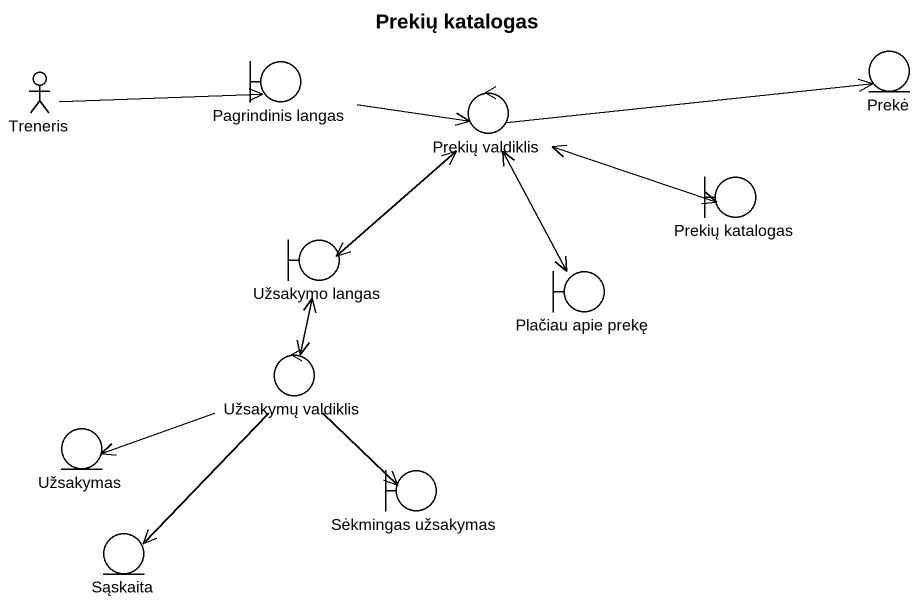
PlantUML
@startuml
title Prekių katalogas
actor Treneris
boundary "Pagrindinis langas" as Pagrindinis_langas
entity Prekė
control "Prekių valdiklis" as Prekių_valdiklis
boundary "Prekių katalogas" as Prekių_katalogas
boundary "Užsakymo langas" as Užsakymo_langas
boundary "Plačiau apie prekę" as Plačiau_apie_prekę
control "Užsakymų valdiklis" as Užsakymų_valdiklis
entity Užsakymas
boundary "Sėkmingas užsakymas" as Sėkmingas_užsakymas
entity Sąskaita
Treneris -right-> Pagrindinis_langas
Pagrindinis_langas -right-> Prekių_valdiklis
Prekių_valdiklis -right-> Prekė
Prekių_valdiklis -right-> Prekių_katalogas
Prekių_valdiklis --> Užsakymo_langas
Prekių_valdiklis --> Plačiau_apie_prekę
Prekių_katalogas -left-> Prekių_valdiklis
Užsakymo_langas -up-> Prekių_valdiklis
Užsakymo_langas --> Užsakymų_valdiklis
Plačiau_apie_prekę -up-> Prekių_valdiklis
Užsakymų_valdiklis -up-> Užsakymo_langas
Užsakymų_valdiklis -left-> Užsakymas
Užsakymų_valdiklis --> Sėkmingas_užsakymas
Užsakymų_valdiklis --> Sąskaita
@enduml
